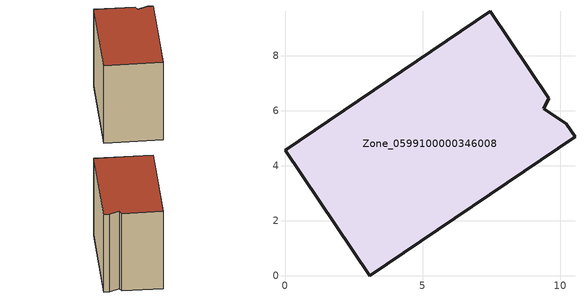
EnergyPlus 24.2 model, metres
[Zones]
Zone_0599100000346008
 floor ground (C_G): 0,4.56 7.45,9.61 9.59,6.46 9.39,6.07 10.22,5.52 10.54,5.05 3.08,0 z0
 wall outside (C_F): 3.08,0 10.54,5.05 10.22,5.52 9.39,6.07 9.59,6.46 7.45,9.61 0,4.56 3.08,0 z0:8.74
 roof outside (C_R): 9.59,6.46 7.45,9.61 0,4.56 3.08,0 10.54,5.05 10.22,5.52 9.39,6.07 z8.74
[BUILDING]
Pand.0599100000346008: North Axis=0; Terrain=City; Loads Convergence Tolerance Value=0.04; Temperature Convergence Tolerance Value=0.4; Solar Distribution=FullExterior; Maximum Number of Warmup Days=25; Minimum Number of Warmup Days=1
[Site:Location]
Rotterdam.The.Hague.AP_ZH_NLD Design_Conditions: Latitude=51.96; Longitude=4.45; Time Zone=1; Elevation=-4.5
[SITE:GROUNDTEMPERATURE:BUILDINGSURFACE]
18, 18, 18, 18, 18, 18, 18, 18, 18, 18, 18, 18
[MATERIAL] Thermal Absorptance=0.9; Solar Absorptance=0.7; Visible Absorptance=0.7
Name | Roughness | Thickness | Conductivity | Density | Specific Heat
G.TI.1992-2005 | MediumSmooth | 0.15 | 0.06 | 540 | 1210
F.TI.1992-2005 | Rough | 0.3 | 0.12 | 1920 | 840
R.TI.1992-2005 | MediumRough | 0.2 | 0.08 | 1500 | 1000
[CONSTRUCTION]
C_G: G.TI.1992-2005
C_F: F.TI.1992-2005
C_R: R.TI.1992-2005
[ZONE]
Zone_0599100000346008: Type=1; Multiplier=1; Ceiling Height=Autocalculate; Volume=Autocalculate; Floor Area=autocalculate; Part of Total Floor Area=Yes
[ZONEINFILTRATION:DESIGNFLOWRATE]
Infil_Zone_0599100000346008: Zone or ZoneList or Space or SpaceList=Zone_0599100000346008; Schedule=AlwaysOn; Design Flow Rate Calculation Method=Flow/Area; Flow Rate per Floor Area=0.0015; Constant Term Coefficient=1; Temperature Term Coefficient=0; Velocity Term Coefficient=0; Velocity Squared Term Coefficient=0
[HVACTEMPLATE:ZONE:IDEALLOADSAIRSYSTEM]
Zone_0599100000346008: Maximum Heating Supply Air Temperature=50; Minimum Cooling Supply Air Temperature=13; Maximum Heating Supply Air Humidity Ratio=0.0156; Minimum Cooling Supply Air Humidity Ratio=0.0077; Heating Limit=NoLimit; Cooling Limit=NoLimit; Dehumidification Control Type=ConstantSensibleHeatRatio; Cooling Sensible Heat Ratio=0.7; Dehumidification Setpoint=60; Humidification Control Type=None; Humidification Setpoint=30; Outdoor Air Method=None; Outdoor Air Flow Rate per Person=0.00944; Outdoor Air Flow Rate per Zone Floor Area=0; Outdoor Air Flow Rate per Zone=0; Demand Controlled Ventilation Type=None; Outdoor Air Economizer Type=NoEconomizer; Heat Recovery Type=None; Sensible Heat Recovery Effectiveness=0.7; Latent Heat Recovery Effectiveness=0.65
[ZONECONTROL:THERMOSTAT]
ThermostatControl_Zone_0599100000346008: Zone or ZoneList=Zone_0599100000346008; Control Type Schedule=DualSetpointControlType; Control 1=Thermostat_Zone_0599100000346008; Temperature Difference Between Cutout And Setpoint=0
[THERMOSTATSETPOINT:DUALSETPOINT]
Thermostat_Zone_0599100000346008: Heating Setpoint Temperature Schedule=HeatingSetpoint_Zone_0599100000346008; Cooling Setpoint Temperature Schedule=CoolingSetpoint_Zone_0599100000346008
[SCHEDULE:COMPACT]
HeatingSetpoint_Zone_0599100000346008: Through: 12/31, For: AllDays, Until: 24:00, 21
CoolingSetpoint_Zone_0599100000346008: Through: 12/31, For: AllDays, Until: 24:00, 24
DualSetpointControlType: Through: 12/31, For: AllDays, Until: 24:00, 4
AlwaysOn: Through: 12/31, For: AllDays, Until: 24:00, 1
